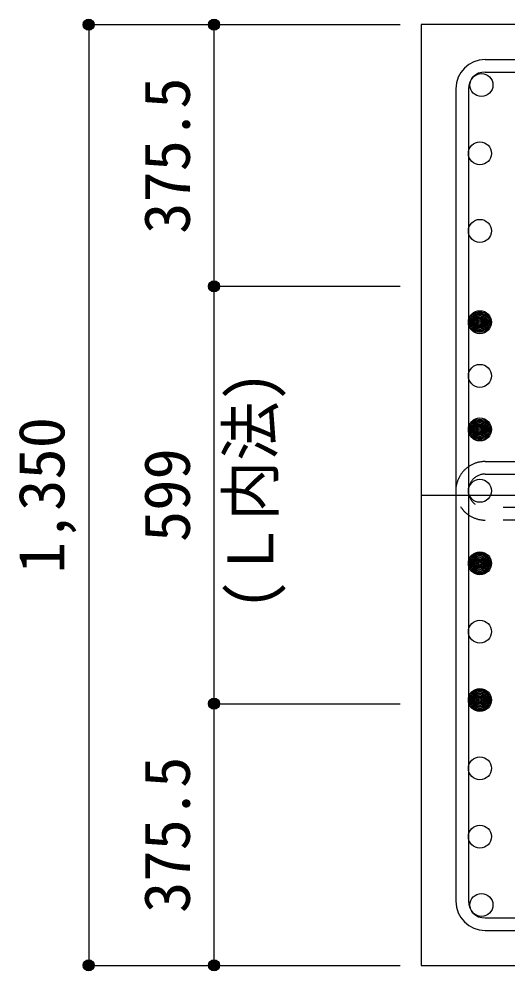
# Model space of a CAD drawing. Units: millimetres at full size, sheet at 1:30. Extents: x -5973 to 5954, y -4195 to 4201.
# Drawn here: x -700 to 2, y -2358 to -992 of the extents above; entities that cross this region are included whole.
import ezdxf
from ezdxf.enums import TextEntityAlignment as Align

# ---------------------------------------------------------------- set-up
doc = ezdxf.new("R2010")
doc.units = ezdxf.units.MM
doc.header["$LTSCALE"] = 30
doc.header["$PDMODE"] = 32
doc.header["$PDSIZE"] = 15
doc.linetypes.add('CHAIN1', pattern=[8, 5, -1, 1, -1])
doc.linetypes.add('DASHED2', pattern=[3, 2, -1])
for name, color, linetype in [('0-1_躯体線', 2, 'Continuous'), ('0-3_立上り筋', 4, 'Continuous'), ('0-4_フープ筋', 7, 'Continuous'), ('0-7_文字', 4, 'Continuous'), ('0-C_中子', 7, 'DASHED2'), ('0-D_寸法', 4, 'Continuous')]:
    doc.layers.add(name, color=color, linetype=linetype)
doc.styles.add('ＭＳ ゴシック', font='')
doc.styles.get('ＭＳ ゴシック').set_extended_font_data('MS Gothic')

msp = doc.modelspace()

# ---------------------------------------------------------------- linework, layer by layer
at = {"layer": '0-1_躯体線'}
for p, q in [((1627.44, -999.89), (-122.56, -999.89)), ((-122.56, -999.89), (-122.56, -2349.89)), ((-122.56, -2349.89), (199.44, -2349.89))]:
    msp.add_line(p, q, dxfattribs=at)
at = {"layer": '0-3_立上り筋', "color": 3}
for centre in [(-35.87, -1086.59), (-38.06, -1184.64), (-38.06, -1295.89), (-38.06, -1426.89), (-38.06, -1503.89), (-38.06, -1580.89), (-38.06, -1668.89), (-38.06, -1772.95), (-38.06, -1871), (-38.06, -1969.05), (-38.06, -2067.1), (-38.06, -2165.15), (-35.87, -2263.2)]:
    msp.add_circle(centre, 16.5, dxfattribs=at)
at = {"layer": '0-3_立上り筋'}
for centre, radius in [((-38.06, -1426.89), 16.5), ((-38.06, -1426.89), 14.85), ((-38.06, -1426.89), 13.2), ((-38.06, -1426.89), 11.55), ((-38.06, -1426.89), 9.9), ((-38.06, -1426.89), 8.25), ((-38.06, -1426.89), 6.6), ((-38.06, -1426.89), 4.95), ((-38.06, -1426.89), 3.3), ((-38.06, -1426.89), 1.65), ((-38.06, -1580.89), 16.5), ((-38.06, -1580.89), 14.85), ((-38.06, -1580.89), 13.2), ((-38.06, -1580.89), 11.55), ((-38.06, -1580.89), 9.9), ((-38.06, -1580.89), 8.25), ((-38.06, -1580.89), 6.6), ((-38.06, -1580.89), 4.95), ((-38.06, -1580.89), 3.3), ((-38.06, -1580.89), 1.65), ((-38.06, -1772.95), 16.5), ((-38.06, -1772.95), 14.85), ((-38.06, -1772.95), 13.2), ((-38.06, -1772.95), 11.55), ((-38.06, -1772.95), 9.9), ((-38.06, -1772.95), 8.25), ((-38.06, -1772.95), 6.6), ((-38.06, -1772.95), 4.95), ((-38.06, -1772.95), 3.3), ((-38.06, -1772.95), 1.65), ((-38.06, -1969.05), 16.5), ((-38.06, -1969.05), 14.85), ((-38.06, -1969.05), 13.2), ((-38.06, -1969.05), 11.55), ((-38.06, -1969.05), 9.9), ((-38.06, -1969.05), 8.25), ((-38.06, -1969.05), 6.6), ((-38.06, -1969.05), 4.95), ((-38.06, -1969.05), 3.3), ((-38.06, -1969.05), 1.65)]:
    msp.add_circle(centre, radius, dxfattribs=at)
at = {"layer": '0-4_フープ筋'}
for p, q in [((-30.56, -1049.89), (1135.44, -1049.89)), ((-30.56, -1067.89), (1135.44, -1067.89)), ((-72.56, -1091.89), (-72.56, -2257.89)), ((-54.56, -1091.89), (-54.56, -2257.89)), ((-30.56, -2281.89), (1135.44, -2281.89)), ((-30.56, -2299.89), (1135.44, -2299.89))]:
    msp.add_line(p, q, dxfattribs=at)
for centre, radius, start, end in [((-30.56, -1091.89), 42, 90, 180), ((-30.56, -1091.89), 24, 90, 180), ((-30.56, -2257.89), 42, 180, 270), ((-30.56, -2257.89), 24, 180, 270)]:
    msp.add_arc(centre, radius, start, end, dxfattribs=at)
at = {"layer": '0-C_中子'}
for p, q in [((-30.56, -1626.89), (33.44, -1626.89)), ((-30.56, -1644.89), (33.44, -1644.89)), ((1135.44, -1692.89), (-30.56, -1692.89)), ((1135.44, -1710.89), (-30.56, -1710.89))]:
    msp.add_line(p, q, dxfattribs=at)
for radius in [42, 24]:
    msp.add_arc((-30.56, -1668.89), radius, 90, 270, dxfattribs=at)
at = {"layer": '0-D_寸法'}
for p, q in [((-599.6, -999.89), (-419.6, -999.89)), ((-599.6, -999.89), (-419.6, -999.89)), ((-599.6, -999.89), (-599.6, -2349.89)), ((-419.6, -1375.39), (-419.6, -999.89)), ((-419.6, -999.89), (-152.56, -999.89)), ((-419.6, -1974.39), (-419.6, -1375.39)), ((-419.6, -1375.39), (-152.56, -1375.39)), ((-419.6, -2349.89), (-419.6, -1974.39)), ((-419.6, -1974.39), (-152.56, -1974.39)), ((-599.6, -2349.89), (-419.6, -2349.89)), ((-419.6, -2349.89), (-152.56, -2349.89)), ((-419.6, -2349.89), (-152.56, -2349.89))]:
    msp.add_line(p, q, dxfattribs=at)
at = {"layer": '0-D_寸法', "linetype": 'CHAIN1'}
msp.add_line((-122.56, -1674.89), (1227.44, -1674.89), dxfattribs=at)
at = {"layer": '0-D_寸法'}
for centre, radius in [((-599.6, -999.89), 8), ((-599.6, -999.89), 7.2), ((-599.6, -999.89), 6.4), ((-599.6, -999.89), 5.6), ((-599.6, -999.89), 4.8), ((-599.6, -999.89), 4), ((-599.6, -999.89), 3.2), ((-419.6, -999.89), 8), ((-419.6, -999.89), 7.2), ((-419.6, -999.89), 6.4), ((-419.6, -999.89), 5.6), ((-419.6, -999.89), 4.8), ((-419.6, -999.89), 4), ((-419.6, -999.89), 3.2), ((-599.6, -999.89), 2.4), ((-599.6, -999.89), 1.6), ((-599.6, -999.89), 0.8), ((-419.6, -999.89), 2.4), ((-419.6, -999.89), 1.6), ((-419.6, -999.89), 0.8), ((-419.6, -1375.39), 8), ((-419.6, -1375.39), 7.2), ((-419.6, -1375.39), 6.4), ((-419.6, -1375.39), 5.6), ((-419.6, -1375.39), 4.8), ((-419.6, -1375.39), 4), ((-419.6, -1375.39), 3.2), ((-419.6, -1375.39), 2.4), ((-419.6, -1375.39), 1.6), ((-419.6, -1375.39), 0.8), ((-419.6, -1974.39), 8), ((-419.6, -1974.39), 7.2), ((-419.6, -1974.39), 6.4), ((-419.6, -1974.39), 5.6), ((-419.6, -1974.39), 4.8), ((-419.6, -1974.39), 4), ((-419.6, -1974.39), 3.2), ((-419.6, -1974.39), 2.4), ((-419.6, -1974.39), 1.6), ((-419.6, -1974.39), 0.8), ((-599.6, -2349.89), 8), ((-599.6, -2349.89), 7.2), ((-599.6, -2349.89), 6.4), ((-599.6, -2349.89), 5.6), ((-599.6, -2349.89), 4.8), ((-599.6, -2349.89), 4), ((-599.6, -2349.89), 3.2), ((-599.6, -2349.89), 2.4), ((-599.6, -2349.89), 1.6), ((-599.6, -2349.89), 0.8), ((-419.6, -2349.89), 8), ((-419.6, -2349.89), 7.2), ((-419.6, -2349.89), 6.4), ((-419.6, -2349.89), 5.6), ((-419.6, -2349.89), 4.8), ((-419.6, -2349.89), 4), ((-419.6, -2349.89), 3.2), ((-419.6, -2349.89), 2.4), ((-419.6, -2349.89), 1.6), ((-419.6, -2349.89), 0.8)]:
    msp.add_circle(centre, radius, dxfattribs=at)
at = {"layer": '0-D_寸法', "color": 7}
for p in [(-599.6, -999.89), (-419.6, -999.89), (-419.6, -999.89), (-419.6, -1375.39), (-419.6, -1375.39), (-419.6, -1974.39), (-419.6, -1974.39), (-599.6, -2349.89), (-419.6, -2349.89), (-419.6, -2349.89), (-419.6, -2349.89)]:
    msp.add_point(p, dxfattribs=at)

# ---------------------------------------------------------------- texts
at = {"layer": '0-7_文字', "style": 'ＭＳ ゴシック', "width": 0.95}
msp.add_text('(Ｌ内法)', height=65.98, rotation=90, dxfattribs=at).set_placement((-314.55, -1839.49), align=Align.BOTTOM_LEFT)
at = {"layer": '0-D_寸法', "style": 'ＭＳ ゴシック'}
for s, p in [('375.5', (-434.6, -1300.14)), ('1,350', (-614.6, -1787.39)), ('599', (-434.6, -1742.39)), ('375.5', (-434.6, -2274.64))]:
    msp.add_text(s, height=65.98, rotation=90, dxfattribs=at).set_placement(p, align=Align.BOTTOM_LEFT)

doc.saveas('drawing.dxf')
